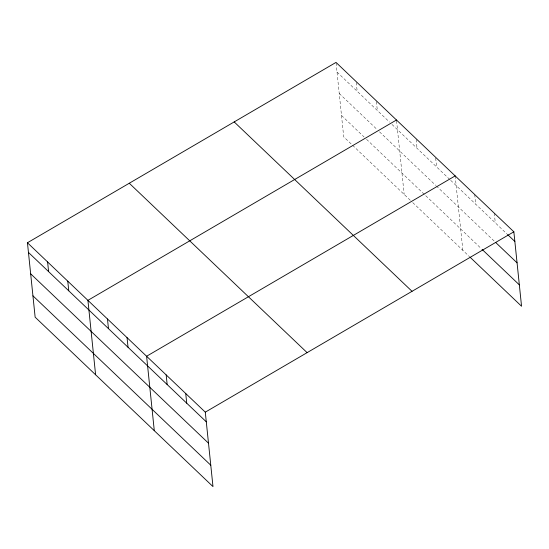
<?xml version="1.0" encoding="UTF-8"?>
<svg xmlns="http://www.w3.org/2000/svg" width="549" height="549" viewBox="0 0 549 549"><rect width="100%" height="100%" fill="white"/><g stroke="black" fill="none" stroke-linecap="round" stroke-linejoin="round"><path stroke-width="0.41" stroke-dasharray="2.75 2.06" d="M337.011 72.07L389.536 122.104M391.979 124.431L450.056 179.743M450.667 180.326L506.905 233.901M339.22 93.447L377.088 129.516M379.531 131.842L435.755 185.397M436.366 185.981L494.443 241.299M341.499 115.468L364.097 136.996M366.54 139.322L480.217 247.599M410.288 200.261L343.708 136.845L336.098 63.21M412.731 202.595L469.587 256.747M494.292 213.17L495.294 222.832M474.734 194.538L475.729 204.201M455.169 175.906L462.862 250.344M435.686 158.078L436.606 166.93M416.128 139.439L417.041 148.299M396.563 120.807L404.174 194.442M376.408 101.606L377.321 110.466M356.253 82.412L357.166 91.264"/><path stroke-width="0.82" d="M27.45 242.754L205.292 412.155L212.985 486.592L35.143 317.192L27.45 242.754L336.015 62.408L513.857 231.808L521.55 306.246L470.198 257.33M396.481 119.998L87.915 300.351L95.608 374.789M455.169 175.906L146.604 356.253L154.296 430.691M205.292 412.155L513.857 231.808M507.523 234.485L514.859 241.471M495.672 242.466L517.062 262.847M482.049 249.349L519.34 284.869M234.19 121.919L412.031 291.32M129.276 183.242L307.117 352.643M28.452 252.423L206.294 421.824M30.655 273.793L208.503 443.194M32.933 295.822L210.782 465.223M185.734 393.523L186.729 403.186M166.169 374.892L167.171 384.554M127.045 337.621L128.041 347.284M107.48 318.99L108.476 328.652M67.76 281.157L68.762 290.819M47.605 261.955L48.607 271.618"/></g></svg>
